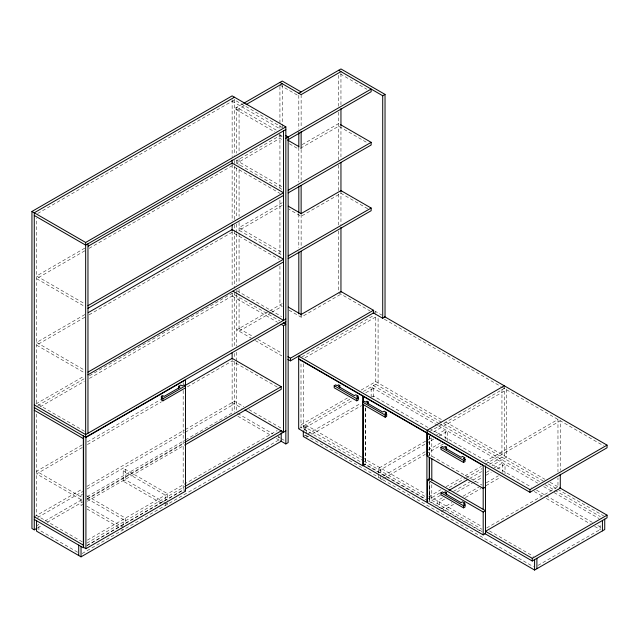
<?xml version="1.0" encoding="UTF-8"?>
<svg xmlns="http://www.w3.org/2000/svg" width="639" height="639" viewBox="0 0 639 639"><rect width="100%" height="100%" fill="white"/><g stroke="black" fill="none" stroke-linecap="round" stroke-linejoin="round"><path stroke-width="0.48" stroke-dasharray="3.19 2.4" d="M37.717 213.466L234.441 99.884L282.414 127.584M242.796 103.814L234.441 108.638L274.698 131.882M236.757 109.972L244.529 105.491M84.819 248.14L36.575 275.992L84.54 303.685M84.819 250.807L36.575 278.66L84.54 306.353M89.125 248.323L232.133 165.757L280.098 193.457M302.207 144.598L338.646 123.559M300.506 148.248L338.646 126.226L367.729 143.024M84.819 314.604L36.575 342.456L84.54 370.149M282.238 202.699L239.066 227.628L282.118 252.485M84.819 317.279L36.575 345.132L84.54 372.825M89.125 314.787L232.133 232.229L279.243 259.426M282.238 205.375L239.066 230.296L282.118 255.153M35.992 403.92L84.308 376.028M37.717 405.597L84.308 378.695M89.484 375.708L233.578 292.518M40.305 406.771L84.308 381.363M89.484 378.376L234.441 294.691L279.842 320.898M282.238 303.589L236.757 329.852L251.063 338.111M271.016 312.743L239.066 331.186L239.066 294.259M271.879 312.239L282.238 306.257L279.93 304.923L279.93 266.008M289.108 310.227L301.129 317.168L340.954 294.172L340.954 291.496M82.231 444.88L36.575 471.239L82.215 497.589M87.399 441.892L160.629 399.615M82.231 447.548L36.575 473.906L82.215 500.257M87.399 444.56L161.491 401.787M187.331 386.867L232.133 361.003L277.765 387.354M301.856 356.945L374.063 315.259M305.027 357.784L377.234 316.105M34.266 516.783L82.583 488.891M86.896 486.399L184.399 430.103M185.262 429.608L234.441 401.212L243.914 406.684M37.717 517.462L82.583 491.559M86.896 489.067L184.399 432.779M185.262 432.276L234.441 403.88M82.575 494.235L81.033 495.121L81.033 505.513L83.342 504.171M161.02 503.029L123.175 481.175L123.175 470.791L125.484 469.457L167.634 493.787L167.634 500.401M37.126 525.514L38.851 524.523M44.89 521.033L81.992 499.61M87.176 496.623L184.671 440.335M185.534 439.832L232.133 412.93L232.133 359.094M87.383 498.58L183.864 442.875M37.717 527.846L42.03 525.354M47.206 522.367L82.583 501.942M86.896 499.45L183.537 443.658M87.383 501.248L183.864 445.543M123.175 481.175L125.484 479.841L165.054 502.685M87.343 540.139L277.174 430.542M86.792 543.126L184.575 486.678M87.032 545.363L183.177 489.857L185.494 491.191M86.792 545.802L184.296 489.506M347.408 398.001L301.001 424.799L363.719 461.015M361.163 390.062L375.78 381.627L442.228 419.991M82.167 553.518L278.9 439.936L278.9 436.157M298.685 428.809L350.851 398.688M363.439 391.419L378.088 382.961L378.088 315.61M304.34 430.263L304.34 425.542L306.648 426.876L352.904 400.174M365.756 392.753L373.464 388.304M303.309 436.525L306.912 434.448M307.766 433.953L360.875 403.289M371.922 396.907L373.464 396.02L428.697 427.906M308.365 436.277L306.648 437.26L306.648 426.876M311.792 434.296L361.474 405.613M363.184 465.599L365.5 464.265L425.782 499.067M362.928 465.895L365.244 464.561L365.244 407.778M429.48 431.629L504.259 388.448M433.514 431.964L506.575 389.79L506.575 457.141L491.966 465.583M378.472 473.068L378.472 468.347L427.299 440.159M428.154 439.664L431.581 437.683M436.725 434.72L445.287 429.767L445.287 439.209M378.472 468.347L380.788 469.681L425.326 443.961M426.189 443.466L434.752 438.522M439.033 436.054L447.604 431.109L447.604 440.551M383.616 475.759L427.299 450.543M428.154 450.048L441.006 442.627M380.788 480.065L383.36 478.579M384.215 478.084L425.326 454.353M426.189 453.858L443.314 443.961M427.171 456.102L429.48 454.768L482.054 485.121M484.913 461.638L557.967 419.456L557.967 471.957M428.889 496.655L440.926 489.706M446.078 486.726L461.55 477.796M464.992 475.815L481.319 466.382M485.504 463.97L560.283 420.797L560.283 470.32M439.8 493.028L429.48 498.979L429.48 482.141M449.249 487.565L465.583 478.14M466.446 477.645L481.918 468.714M489.65 464.241L504.259 455.807L504.259 385.78M440.391 495.353L431.796 500.313L431.796 484.466M469.617 478.483L481.646 471.534M442.364 497.773L437.196 500.76L437.196 506.423M453.578 491.303L482.03 474.873M486.335 472.389L489.786 470.4M494.099 467.908L502.717 462.932L502.717 472.373M444.68 499.107L439.504 502.094L439.504 507.765M456.749 492.142L472.269 483.18M473.132 482.685L481.75 477.708M486.063 475.216L491.239 472.229M497.27 468.746L505.034 464.265L505.034 473.707M441.501 508.66L451.853 502.685M463.059 496.215L480.304 486.255M486.335 482.772L498.412 475.807M441.229 511.488L454.161 504.019M465.368 497.549L480.887 488.587M486.063 485.6L500.72 477.141M486.63 528.006L557.967 486.814L557.967 477.9M538.03 565.387L600.109 529.547L600.109 522.934M340.355 73.948L366.874 89.26M279.93 85.051L298.812 95.954M232.133 101.226L279.243 128.423M276.16 130.052L236.757 107.304L236.757 153.208M279.586 134.701L282.15 136.187M281.647 136.642L279.93 135.652L236.757 160.573L282.15 186.788M281.647 139.31L279.93 138.32L236.757 163.249L282.15 189.456M289.371 143.775L298.812 149.222M367.697 208.721L340.954 193.282L301.129 216.278L289.108 209.336M374.662 310.953L381.81 315.083M338.646 292.83L370.045 310.961M384.398 319.252L500.816 386.459M501.671 386.954L603.591 445.798M237.013 290.833L281.551 316.545M232.133 296.025L277.526 322.232M445.679 421.988L544.915 479.282M550.091 482.269L558.726 487.253M543.19 480.951L375.78 384.295L375.78 314.268M548.366 483.947L557 488.923M557.863 489.426L603.599 515.833M439.049 423.497L373.464 385.637L373.464 397.746M439.912 424L540.019 481.79M545.195 484.777L600.42 516.663M437.595 425.334L371.147 386.97L371.147 397.354M438.466 425.83L537.703 483.124M543.741 486.614L553.238 492.094M554.101 492.589L598.975 518.501M429.56 428.402L531.384 487.198M536.56 490.185L545.195 495.169M546.057 495.664L592.657 522.566M597.832 525.562L601.283 527.55M534.252 491.519L542.878 496.503M546.329 498.492L590.34 523.9M594.661 526.392L600.7 529.883M239.066 328.51L252.772 336.426M257.916 339.397L281.895 353.239M255.344 340.579L281.895 355.915M361.714 457.189L305.626 424.799L305.626 433.298M362.577 457.684L425.574 494.051M429.025 496.048L481.67 526.44M489.434 530.921L533.445 556.329M363.99 461.174L481.942 529.268M482.07 531.568L429.743 501.351L429.743 483.475M427.85 500.712L301.001 427.475L301.001 361.402M428.713 501.208L481.359 531.6M305.626 435.183L533.445 566.721M249.002 409.615L281.799 428.553M232.133 402.546L242.189 408.353M237.612 413.425L272.733 433.705M277.869 436.669L280.441 438.154M281.296 438.65L284.722 440.622M237.868 416.245L271.271 435.534M276.415 438.498L281.208 441.269M84.54 431.277L36.575 403.584L36.575 218.115M123.175 470.791L165.317 495.121L165.317 501.735M165.908 503.181L167.634 504.171L167.634 501.343M86.784 495.776L125.484 518.117L125.484 523.788M87.056 498.604L123.175 519.451L123.175 525.122M86.784 506.16L123.766 527.51M87.056 508.987L119.733 527.854M120.595 528.349L123.175 529.843M82.215 541.8L36.575 515.449L36.575 412.906M77.591 552.184L38.891 529.843L38.891 524.172M501.95 389.095L501.95 454.473M431.796 437.915L431.796 456.733M429.48 435.894L429.48 455.399M429.224 435.734L429.224 455.527M429.224 482.253L429.224 501.056M380.788 469.681L380.788 474.402M380.788 475.344L380.788 479.122M378.472 474.01L378.472 477.788M375.78 311.6L375.78 313.382M365.5 407.85L365.5 464.265M340.954 73.621L340.954 105.874M340.954 125.835L340.954 158.448M340.954 190.614L340.954 224.632M338.646 75.282L338.646 106.218M338.646 112.2L338.646 160.101M338.646 165.094L338.646 193.034M338.646 194.032L338.646 224.976M338.646 230.959L338.646 291.831M303.309 363.735L303.309 429.911M301.129 94.62L301.129 127.88M301.129 149.51L301.129 181.764M301.129 214.377L301.129 247.309M301.129 315.171L301.129 317.168M298.812 95.283L298.812 129.214M298.812 147.449L298.812 182.107M298.812 214.041L298.812 247.972M282.238 85.035L282.238 127.952M279.93 86.369L279.93 124.293M279.93 125.292L279.93 128.287M279.93 134.278L279.93 188.162M279.93 200.143L279.93 258.02M239.066 108.638L239.066 152.553M239.066 158.536L239.066 165.525M239.066 169.519L239.066 216.421M239.066 222.404L239.066 232.388M239.066 233.387L239.066 282.286M239.066 289.267L239.066 293.261M236.757 160.07L236.757 164.191M236.757 168.033L236.757 218.075M236.757 224.065L236.757 233.051M236.757 233.738L236.757 284.507M236.757 290.481L236.757 293.924M236.757 294.467L236.757 346.234M236.757 352.209L236.757 361.163M236.757 362.161L236.757 410.941M234.441 99.213L234.441 155.429M234.441 160.405L234.441 220.143M234.441 224.832L234.441 288.349M234.441 292.015L234.441 346.57M234.441 353.423L234.441 357.521M234.441 361.386L234.441 412.275M232.133 99.868L232.133 156.699M232.133 164.678L232.133 220.878M232.133 231.478L232.133 286.695M232.133 293.293L232.133 348.127M183.177 382.561L183.177 384.542M183.177 390.509L183.177 489.857M165.317 502.677L165.317 505.513M125.484 469.457L125.484 479.841"/><path stroke-width="0.96" d="M36.854 528.349L34.266 529.843L31.95 528.509L31.95 211.453L232.133 95.882L285.841 126.889L285.841 443.937L288.149 442.603L288.149 136.978L285.577 135.492M234.441 97.216L34.266 212.787L34.266 529.843M243.667 103.318L282.238 81.049L301.129 91.952M245.975 104.652L282.238 83.717M298.812 93.286L340.954 68.956L385.029 94.396L385.029 316.944L382.713 318.278L373.208 312.791M340.954 71.624L301.129 94.62L279.93 82.383M31.95 211.453L85.658 242.461L285.841 126.889M285.841 129.557L85.658 245.128L34.266 215.463M88.262 246.151L232.133 163.089L283.524 192.762L87.966 305.666M285.841 138.312L371.147 89.061L371.147 91.728L288.149 139.645M338.646 70.29L382.713 95.73L385.029 94.396M288.149 190.246L371.147 142.329L371.147 144.997L288.149 192.914M87.966 308.333L283.524 195.43M88.262 312.615L232.133 229.553L283.524 259.226L87.966 372.13M288.149 255.967L371.147 208.042L371.147 210.71L288.149 258.635M87.966 374.797L283.524 261.902M285.841 319.021L85.658 434.592L34.266 404.918M285.841 321.689L85.658 437.26L85.658 242.461M34.266 407.586L85.914 437.411L185.494 379.917L185.494 491.191L85.914 548.685L83.597 547.343L83.597 436.078M280.952 324.213L283.524 325.698L285.841 324.356L283.269 322.879M185.486 387.833L162.897 400.869L161.427 400.022L161.355 396.284L162.633 395.549L164.103 396.396L180.078 387.17L178.608 386.323L178.608 388.408M178.608 386.323L180.837 385.037L182.307 385.884L184.016 384.894L185.486 385.74L162.897 398.784L161.427 397.937L162.825 397.131L161.355 396.284M184.751 385.692L232.133 358.335L281.208 386.675L281.208 389.343L184.727 445.048M287.893 356.706L290.465 358.183L373.464 310.266L373.464 312.934M287.893 359.374L290.465 360.859L374.063 312.591M184.727 442.38L281.208 386.675M358.016 398.145L358.016 396.06L356.546 396.907L358.263 397.897L358.263 399.982L356.794 400.829L334.205 387.785L334.205 385.7L335.675 384.854L337.065 385.66L338.534 384.814L339.812 385.549L339.812 387.633M339.812 385.549L338.351 386.395L354.318 395.621L355.787 394.774L358.016 396.06M185.158 486.335L281.799 430.542M185.158 489.011L285.841 430.886M36.575 520.793L36.575 531.177L81.033 556.841L281.208 441.269L281.208 432.771M334.205 385.7L356.794 398.744L358.263 397.897M386.411 414.535L386.411 412.451L384.942 413.297L386.659 414.288L386.659 416.372L385.189 417.219L362.601 404.183L362.601 402.099L364.07 401.244L365.46 402.051L366.93 401.204L368.208 401.947L368.208 404.032M368.208 401.947L366.746 402.794L382.713 412.011L384.183 411.165L386.411 412.451M362.601 402.099L385.189 415.134L386.659 414.288M504.259 385.78L427.171 430.287L427.171 432.962M464.761 459.768L464.761 457.684L463.291 458.53L465.008 459.521L465.008 461.606L463.539 462.46L440.95 449.417L440.95 447.332L442.42 446.485L443.809 447.284L445.279 446.437L446.557 447.18L446.557 449.265M446.557 447.18L445.095 448.027L461.062 457.244L462.532 456.398L464.761 457.684M427.427 479.841L429.743 478.507L485.504 510.705L483.188 512.039L427.427 479.841L427.427 502.693L483.188 534.883L485.504 533.549L485.504 465.951M440.95 447.332L463.539 460.368L465.008 459.521M464.761 505.169L464.761 503.085L463.291 503.931L465.008 504.922L465.008 507.007L463.539 507.853L440.95 494.818L440.95 492.733L442.42 491.878L443.809 492.685L445.279 491.838L446.557 492.573L446.557 494.666M448.985 490.393L467.9 479.474M446.557 492.573L445.095 493.428L461.062 502.645L462.532 501.799L464.761 503.085M485.504 487.11L483.188 488.444L427.171 456.102L427.171 433.258L483.188 465.599L483.188 509.187M440.95 492.733L463.539 505.769L465.008 504.922M529.963 489.634L607.05 445.127L607.05 447.795L529.963 492.302L298.685 358.783L298.685 356.107L529.963 489.634L529.963 492.302M485.504 531.321L560.283 488.148L560.283 474.282M485.672 531.424L532.271 558.326L607.05 515.154L607.05 517.822L532.271 560.994L484.809 533.597M303.309 430.854L303.309 436.525L534.587 570.044L604.734 529.547L604.734 519.156M340.355 124.549L371.147 142.329M287.654 140.109L298.812 146.555M371.147 208.042L340.954 190.614L301.129 213.61L288.245 206.173M373.464 310.266L340.954 291.496L301.129 314.492L288.245 307.055M384.398 316.577L607.05 445.127M232.987 291.176L283.524 320.355L283.524 130.891M559.588 487.749L607.05 515.154M244.977 409.966L283.524 432.22L283.524 325.698M280.697 440.974L285.841 443.937M34.266 410.262L83.342 438.594M34.266 516.783L83.342 545.123M34.266 519.451L83.342 547.791L83.342 435.926M602.425 520.497L602.425 530.881M536.896 558.326L536.896 568.71M534.587 559.66L534.587 570.044M532.271 558.326L532.271 560.994M483.188 512.039L483.188 534.883M463.539 460.368L463.539 462.46M463.539 505.769L463.539 507.853M431.796 458.714L431.796 480.504M429.48 457.38L429.48 479.17M429.224 457.508L429.224 479.282M385.189 415.134L385.189 417.219M382.713 95.73L382.713 318.278M363.184 402.25L363.184 396.316L426.916 433.106L426.916 502.39L363.184 465.599L363.184 404.231M362.928 402.147L362.928 396.164L298.685 359.078L298.685 428.809L362.928 465.895L362.928 404.136M356.794 398.744L356.794 400.829M340.954 108.55L340.954 125.516M340.954 162.442L340.954 191.38M340.954 227.308L340.954 292.175M301.129 131.546L301.129 148.512M301.129 185.438L301.129 213.378M301.129 251.303L301.129 315.171M298.812 132.209L298.812 147.178M298.812 186.093L298.812 213.043M298.812 251.958L298.812 313.837M290.465 358.183L290.465 360.859M232.133 160.054L232.133 164.039M232.133 224.872L232.133 230.855M232.133 352.768L232.133 358.743M162.897 398.784L162.897 400.869M87.966 243.794L87.966 433.258M85.914 437.411L85.914 548.685M81.033 546.457L81.033 556.841M78.717 545.123L78.717 555.507"/></g></svg>
